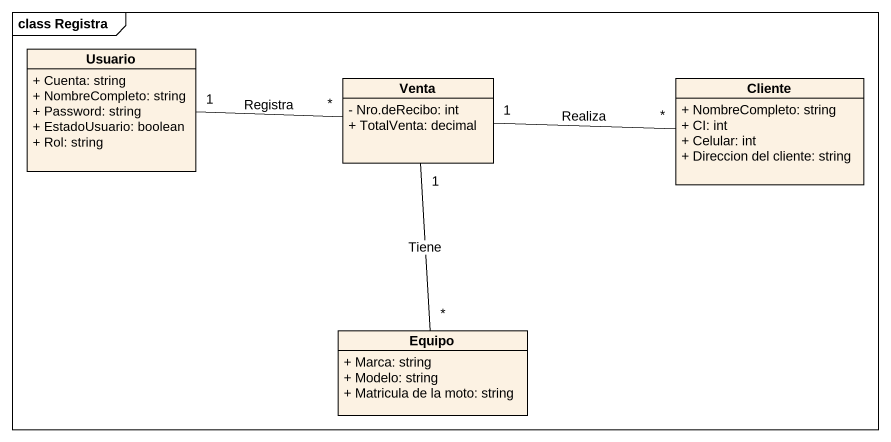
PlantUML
@startuml
mainframe class Registra
hide circle
hide empty members
skinparam classAttributeIconSize 0
class Usuario {
  + Cuenta: string
  + NombreCompleto: string
  + Password: string
  + EstadoUsuario: boolean
  + Rol: string
}
class Venta {
  - Nro.deRecibo: int
  + TotalVenta: decimal
}
class Cliente {
  + NombreCompleto: string
  + CI: int
  + Celular: int
  + Direccion del cliente: string
}
class Equipo {
  + Marca: string
  + Modelo: string
  + Matricula de la moto: string
}
Usuario "1" -right- "*" Venta : Registra
Cliente "*" -left- "1" Venta : Realiza
Equipo "*" -up- "1" Venta : Tiene
@enduml
